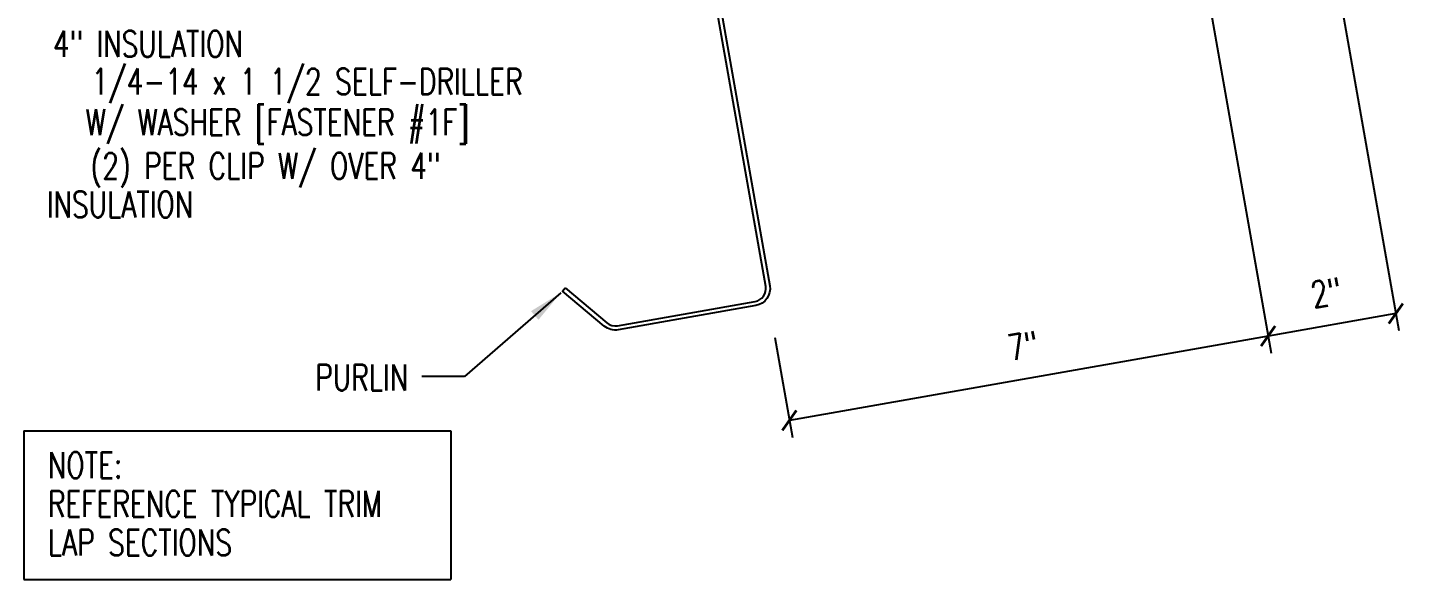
# Model space of a CAD drawing. Header units: inches. Extents: x -3.9 to 41.5, y 6.7 to 43.6.
# Drawn here: x 11.24 to 31.11, y 6.69 to 14.64 of the extents above; entities that cross this region are included whole.
import ezdxf
from ezdxf.enums import TextEntityAlignment as Align

# ---------------------------------------------------------------- set-up
doc = ezdxf.new("R2010")
doc.units = ezdxf.units.IN
doc.header["$MEASUREMENT"] = 0
for name, color, linetype in [('DIM', 7, 'Continuous'), ('STLA', 12, 'Continuous'), ('TEXT', 2, 'Continuous')]:
    doc.layers.add(name, color=color, linetype=linetype)
doc.styles.add('TEXT1', font='ROMANS.shx', dxfattribs={"width": 0.75, "height": 0.375})
doc.dimstyles.new('DETAIL', dxfattribs={"dimscale": 4, "dimtxt": 0.09375, "dimasz": 0.0625, "dimexe": 0.0625, "dimexo": 0.125, "dimgap": 0.0625, "dimtad": 1, "dimdec": 4, "dimzin": 3, "dimdsep": 46, "dimlunit": 4, "dimtxsty": 'TEXT1', "dimblk": 'ARCHTICK', "dimcen": 0.0625, "dimclrd": 7, "dimclre": 7, "dimclrt": 2, "dimadec": 0, "dimazin": 0, "dimtfac": 0.59375, "dimtdec": 4, "dimtmove": 0, "dimatfit": 3, "dimfxl": 0, "dimtolj": 1, "dimtzin": 3, "dimarcsym": 0})
doc.dimstyles.new('DETAIL$7', dxfattribs={"dimscale": 4, "dimtxt": 0.09375, "dimasz": 0.125, "dimexe": 0.0625, "dimexo": 0.125, "dimgap": 0.0625, "dimtad": 1, "dimdec": 4, "dimzin": 3, "dimdsep": 46, "dimlunit": 4, "dimtxsty": 'TEXT1', "dimblk": 'ARCHTICK', "dimcen": 0.0625, "dimclrd": 7, "dimclre": 7, "dimclrt": 2, "dimadec": 0, "dimazin": 0, "dimtfac": 0.59375, "dimtdec": 4, "dimtmove": 0, "dimatfit": 3, "dimfxl": 0, "dimfrac": 2, "dimtolj": 1, "dimtzin": 3, "dimarcsym": 0})

# ---------------------------------------------------------------- blocks, each defined once
blk = doc.blocks.new('_ArchTick')
at = {"color": 0, "linetype": 'ByBlock', "const_width": 0.15}
blk.add_lwpolyline([(-0.5, -0.5), (0.5, 0.5)], dxfattribs=at)
blk = doc.blocks.new('*D30')
at = {"layer": 'DEFPOINTS', "color": 0}
for p in [(28.804, 11.885), (21.91, 10.67), (22.208, 8.982)]:
    blk.add_point(p, dxfattribs=at)
at = {"layer": 'TEXT', "color": 7, "lineweight": -2}
for p, q in [((28.891, 11.393), (29.145, 9.951)), ((21.997, 10.177), (22.251, 8.736)), ((29.101, 10.198), (22.208, 8.982))]:
    blk.add_line(p, q, dxfattribs=at)
at = {"layer": 'TEXT', "color": 7, "lineweight": -2, "xscale": 0.25, "yscale": 0.25, "zscale": 0.25}
for p, rotation in [((29.101, 10.198), 9.999999999999805), ((22.208, 8.982), 189.9999999999998)]:
    blk.add_blockref('_ArchTick', p, dxfattribs=dict(at, rotation=rotation))
at = {"layer": 'TEXT', "color": 2, "insert": (25.572, 10.056), "char_height": 0.375, "attachment_point": 5, "rotation": 10, "style": 'TEXT1'}
blk.add_mtext('\\A1;7"', dxfattribs=at)
blk = doc.blocks.new('A$C30686E82')
for p, q in [((-2.715, 0.761), (3.437, 0.761)), ((-2.715, 0.761), (-2.715, -1.379)), ((3.437, 0.761), (3.437, -1.379)), ((-2.715, -1.379), (3.437, -1.379))]:
    blk.add_line(p, q)
at = {"layer": 'TEXT', "style": 'TEXT1', "width": 0.75}
for s, p in [('NOTE:', (-2.368, 0.081)), ('REFERENCE TYPICAL TRIM', (-2.368, -0.477)), ('LAP SECTIONS', (-2.368, -1.035))]:
    blk.add_text(s, height=0.375, dxfattribs=at).set_placement(p)

msp = doc.modelspace()

# ---------------------------------------------------------------- linework, layer by layer
at = {"layer": 'DIM', "color": 7}
for p, q in [((27.23468, 20.78455), (29.14487, 9.95135)), ((29.34064, 19.59548), (30.98398, 10.27564)), ((30.94057, 10.52184), (29.10145, 10.19756))]:
    msp.add_line(p, q, dxfattribs=at)
at = {"layer": 'STLA'}
msp.add_lwpolyline([(18.97921, 10.89189), (19.58031, 10.3875, 0.22169466), (19.73339, 10.34648), (21.7152, 10.69593, 0.41421356), (21.86729, 10.91314), (21.21564, 14.60883), (20.56399, 18.30452, -0.41421356), (20.76459, 18.591), (22.5002, 18.89704, -0.22169466), (22.7021, 18.84294), (23.30321, 18.33855), (23.26477, 18.29274), (22.66367, 18.79713, 0.22169466), (22.51058, 18.83815), (20.77498, 18.53211, 0.41421356), (20.62288, 18.3149), (21.27453, 14.61921), (21.92618, 10.92353, -0.41421356), (21.72558, 10.63704), (19.74377, 10.28759, -0.22169466), (19.54187, 10.34169), (18.94077, 10.84608)], format="xyb", close=True, dxfattribs=at)

# ---------------------------------------------------------------- block references
msp.add_blockref('A$C30686E82', (13.89821, 8.06865))
at = {"layer": 'DIM', "color": 7, "xscale": 0.25, "yscale": 0.25, "zscale": 0.25}
for p, rotation in [((30.94057, 10.52184), 9.999999999999964), ((29.10145, 10.19756), 190)]:
    msp.add_blockref('_ArchTick', p, dxfattribs=dict(at, rotation=rotation))

# ---------------------------------------------------------------- texts
at = {"layer": 'DIM', "color": 2, "insert": (29.93884, 10.82572), "char_height": 0.375, "attachment_point": 5, "rotation": 10, "style": 'TEXT1'}
msp.add_mtext('\\A1;2"', dxfattribs=at)
at = {"layer": 'TEXT', "style": 'TEXT1', "width": 0.75}
for s, p in [('4" INSULATION', (14.33948, 14.22136)), ('1/4-14 x 1 1/2 SELF-DRILLER', (18.36632, 13.68059)), ('W/ WASHER [FASTENER #1F]', (17.59522, 13.09346)), ('(2) PER CLIP W/ OVER 4"', (17.18228, 12.46251)), ('INSULATION', (13.62396, 11.90825)), ('PURLIN', (16.71763, 9.41488))]:
    msp.add_text(s, height=0.375, dxfattribs=at).set_placement(p, align=Align.RIGHT)

# ---------------------------------------------------------------- dimensions: what is measured, and where the dimension line sits
at = {"layer": 'TEXT'}
dim = msp.add_aligned_dim(p1=(28.80386, 11.8853), p2=(21.91021, 10.66976), distance=1.71378, dimstyle='DETAIL', override={"dimfrac": 2}, dxfattribs=at)
dim.commit()
dim.dimension.update_dxf_attribs({"geometry": '*D30', "text_midpoint": (25.57246, 10.05581)})

# ---------------------------------------------------------------- leaders
at = {"layer": 'DIM'}
msp.add_leader([(18.91904, 10.82271), (17.53188, 9.6168), (16.91474, 9.6168)], dimstyle='DETAIL$7', dxfattribs=at)

doc.saveas('drawing.dxf')
